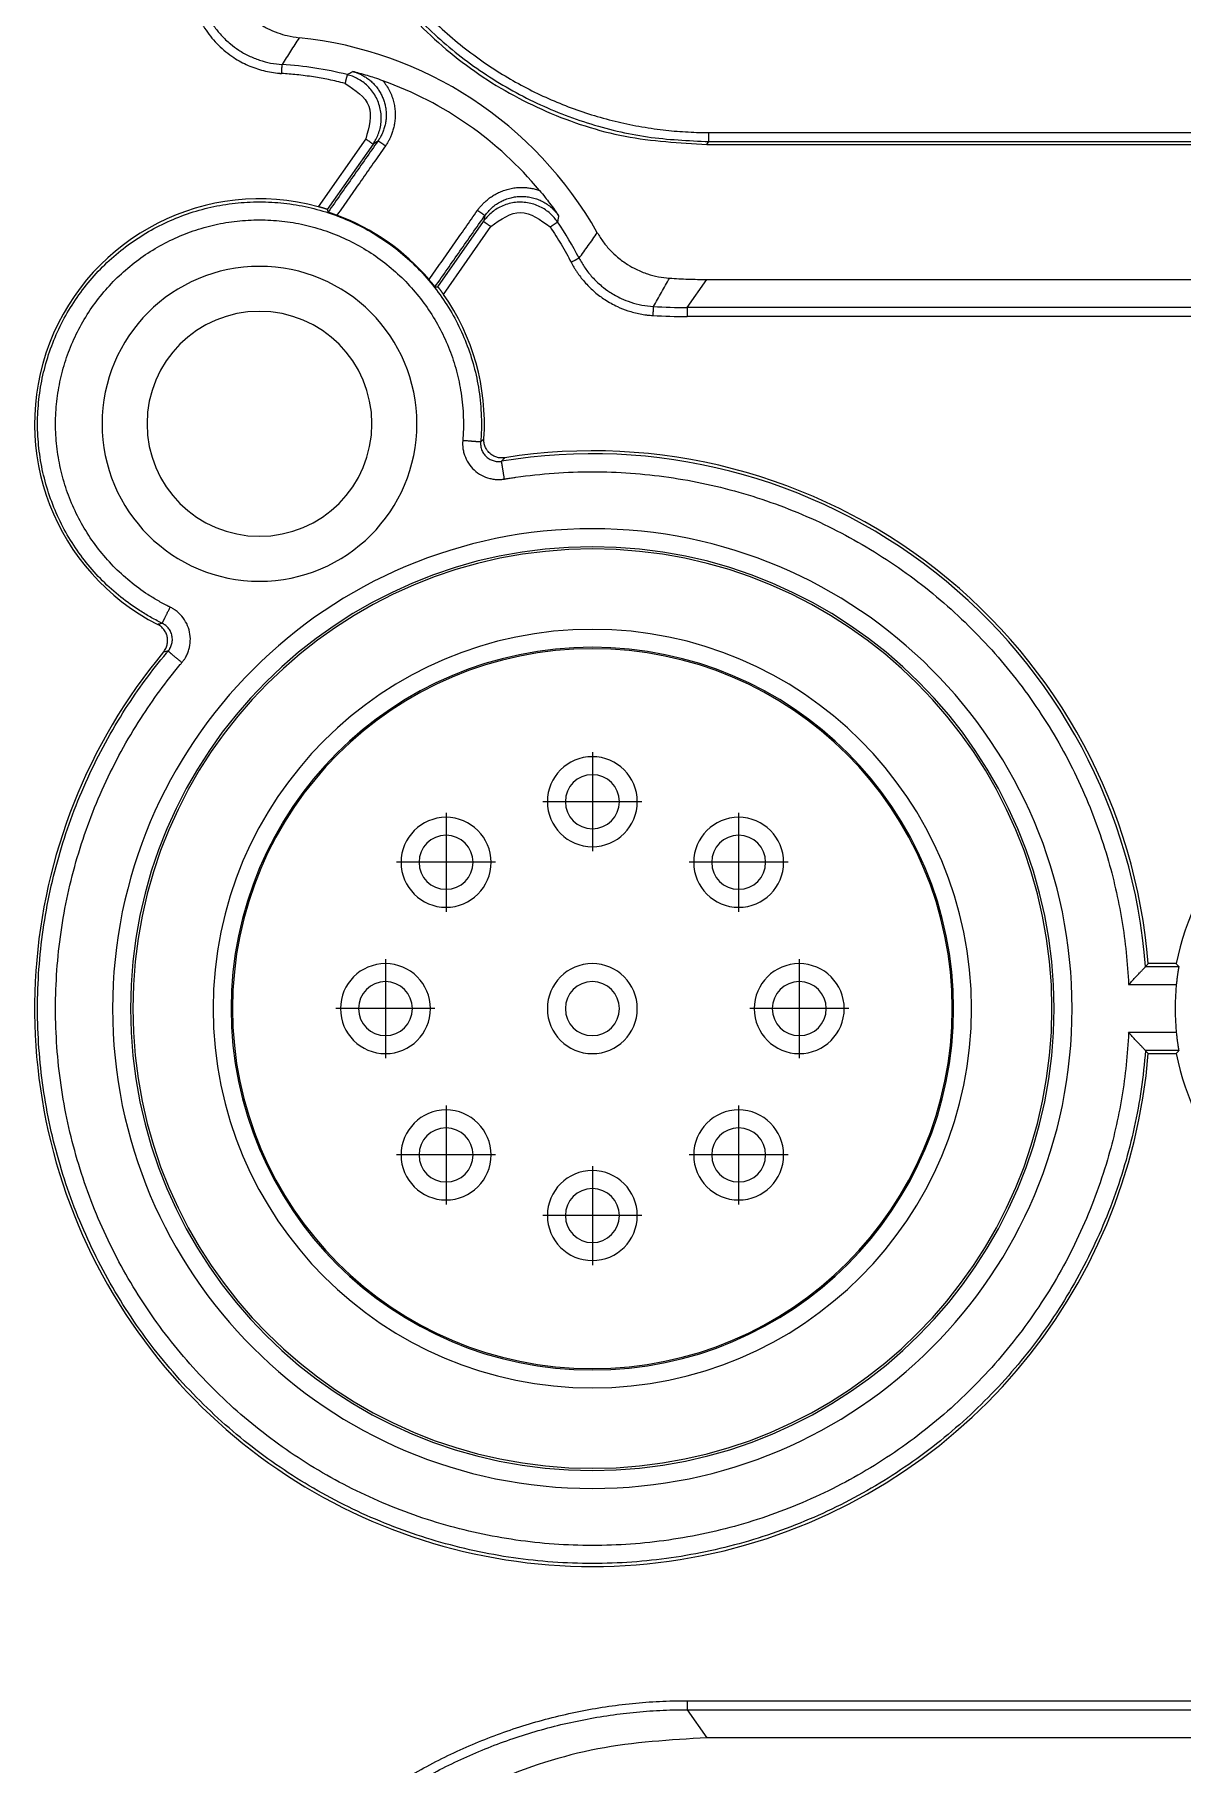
# Model space of a CAD drawing. Header units: inches. Extents: x 125 to 991, y -92 to 487.
# Drawn here: x 714.3 to 727.06, y 97.67 to 116.89 of the extents above; entities that cross this region are included whole.
import ezdxf

# ---------------------------------------------------------------- set-up
doc = ezdxf.new("R2010")
doc.units = ezdxf.units.IN
doc.linetypes.add('DOT_CENTER', pattern=[14, 12, -1, 0, -1])
doc.layers.add('1', color=7, linetype='Continuous')

msp = doc.modelspace()

# ---------------------------------------------------------------- linework, layer by layer
at = {"color": 124, "linetype": 'Continuous'}
for p, q in [((717.9812310848358, 115.7351772029324), (717.4535483257534, 114.9815681223577)), ((718.0631431701843, 115.6778217433007), (717.5542941315227, 114.9511100030029)), ((721.7735768057403, 115.6726642059645), (721.7968202556524, 115.7058592926168)), ((718.7816049481955, 114.0917377174424), (719.2904539683434, 114.8184494312991)), ((718.844683313124, 114.0074849175336), (719.3723660536918, 114.7610939716674)), ((721.554618699651, 113.8601880804586), (721.7734168382406, 114.1726642059645)), ((728.9560009388708, 113.8601880804606), (721.554618699651, 113.8601880804586)), ((728.9551434825764, 113.760203310945), (721.5546187063221, 113.7602032978363)), ((726.6495493653895, 106.5352134718578), (727.0183752096102, 106.5352134718577)), ((726.4612822275224, 106.3352210872448), (726.9918564532793, 106.3352210872448)), ((726.9918564532729, 105.8015605138755), (726.4612822275224, 105.8015605138089)), ((727.0183752096102, 105.601568129196), (726.6495493368313, 105.601568129196)), ((721.5546186962858, 98.37657829422102), (728.9551434825764, 98.3765782901088)), ((721.5546186996528, 98.27659352059311), (721.7734168382406, 97.9641173950892)), ((721.5546186996528, 98.27659352059311), (728.9560009388708, 98.27659352059311))]:
    msp.add_line(p, q, dxfattribs=at)
at = {"color": 7, "linetype": 'Continuous'}
for p, q in [((721.7735768057403, 115.6726642059645), (920.887007772006, 115.6726642059645)), ((721.7734168382406, 114.1726642059645), (920.8862870503128, 114.1726642059645)), ((726.9908055102517, 106.5683908005268), (726.6802268912791, 106.5683908005268)), ((726.6802268912791, 105.568390800527), (726.9908055102517, 105.5683908005268)), ((777.0798881675739, 97.96411739508932), (721.7734168382406, 97.9641173950892))]:
    msp.add_line(p, q, dxfattribs=at)
for centre, radius, start, end in [((716.8004210607016, 112.5683908060114), 4.314191534933081, 29.49328483910331, 84.13318708672476), ((716.8004210690872, 112.5683908005269), 4.052365194784646, 39.79611987212429, 70.20387962648613), ((716.8004210477513, 112.5683907449896), 2.50000005918253, 74.85570063178106, 243.1130423451741), ((716.8004210690872, 112.5683908005269), 2.473819396627734, 40.37333126944829, 69.62666873056281), ((716.8004210690872, 112.5683908005268), 1.75, 0, 180), ((716.8004210690872, 112.5683908005268), 1.25, 0, 180), ((716.8004211170112, 112.5683906296383), 2.500000059182533, 356.1866883654811, 35.14430306352194), ((716.8004210690872, 112.5683908005268), 1.75, 180, 0), ((716.8004210690872, 112.5683908005268), 1.25, 180, 0), ((720.5004210396185, 106.0683908236874), 6.200000027504712, 4.625650344227488, 99.04356216899697), ((720.500421069087, 106.0683908005268), 5.108726867790722, 0, 180), ((720.5004210423742, 106.0683908114199), 6.200000027504675, 140.256164530369, 355.3743493400497), ((720.500421069087, 106.0683908005268), 4, 0, 180), ((720.500421069087, 108.3683908005268), 0.5, 0, 180), ((720.500421069087, 108.3683908005268), 0.2999999999999972, 0, 180), ((729.6004210690874, 106.0683908005269), 2.657083620233661, 104.0549182853085, 169.1536293645028), ((720.500421069087, 108.3683908005268), 0.5, 180, 0), ((720.500421069087, 108.3683908005268), 0.2999999999999972, 180, 0), ((718.8740754723578, 107.694736397256), 0.5, 0, 180), ((722.1267666658161, 107.694736397256), 0.5, 0, 180), ((718.8740754723578, 107.694736397256), 0.2999999999999972, 0, 180), ((722.1267666658161, 107.694736397256), 0.2999999999999972, 0, 180), ((718.8740754723578, 107.694736397256), 0.5, 180, 0), ((718.8740754723578, 107.694736397256), 0.2999999999999972, 180, 0), ((722.1267666658161, 107.694736397256), 0.5, 180, 0), ((722.1267666658161, 107.694736397256), 0.2999999999999972, 180, 0), ((718.2004210690868, 106.0683908005268), 0.5, 0, 180), ((720.500421069087, 106.0683908005268), 0.5, 0, 180), ((722.8004210690872, 106.0683908005268), 0.5, 0, 180), ((718.2004210690868, 106.0683908005268), 0.2999999999999972, 0, 180), ((720.500421069087, 106.0683908005268), 0.2999999999999972, 0, 180), ((722.8004210690872, 106.0683908005268), 0.2999999999999972, 0, 180), ((729.6004210690874, 106.0683908005271), 2.622176149070571, 174.159523668288, 185.8404763302602), ((720.500421069087, 106.0683908005268), 5.108726867790724, 180, 0), ((720.500421069087, 106.0683908005268), 4.000000000000002, 180, 0), ((718.2004210690868, 106.0683908005268), 0.5, 180, 0), ((718.2004210690868, 106.0683908005268), 0.2999999999999972, 180, 0), ((720.500421069087, 106.0683908005268), 0.5, 180, 0), ((720.500421069087, 106.0683908005268), 0.2999999999999972, 180, 0), ((722.8004210690872, 106.0683908005268), 0.5, 180, 0), ((722.8004210690872, 106.0683908005268), 0.2999999999999972, 180, 0), ((729.6004210690874, 106.0683908005268), 2.65708362023362, 190.8463706354949, 255.9450817146915), ((718.8740754723578, 104.4420452037978), 0.5, 0, 180), ((722.1267666658161, 104.4420452037978), 0.5, 0, 180), ((718.8740754723578, 104.4420452037978), 0.2999999999999972, 0, 180), ((722.1267666658161, 104.4420452037978), 0.2999999999999972, 0, 180), ((718.8740754723578, 104.4420452037978), 0.5, 180, 0), ((718.8740754723578, 104.4420452037978), 0.2999999999999972, 180, 0), ((722.1267666658161, 104.4420452037978), 0.5, 180, 0), ((722.1267666658161, 104.4420452037978), 0.2999999999999972, 180, 0), ((720.500421069087, 103.7683908005268), 0.5, 0, 180), ((720.500421069087, 103.7683908005268), 0.3000000000000114, 0, 180), ((720.500421069087, 103.7683908005268), 0.5, 180, 0), ((720.500421069087, 103.7683908005268), 0.3000000000000114, 180, 0)]:
    msp.add_arc(centre, radius, start, end, dxfattribs=at)
at = {"color": 124, "linetype": 'Continuous'}
for centre, radius, start, end in [((716.8004203380044, 112.5683841997904), 4.001721691004335, 75.89762076601863, 86.38831246212244), ((716.8004205458158, 112.5683870684835), 4.001717597409598, 27.39707422118631, 34.10243187451845), ((721.5545926032576, 119.860047262804), 5.999859182402256, 266.404067344636, 270.0002492080542), ((721.554624856007, 119.8603365234376), 6.100133225604425, 266.4037891378001, 269.9999422388048), ((720.5004210746977, 106.0683907961247), 6.166822694546105, 4.341389631016324, 99.42126638134641), ((720.500421069087, 106.0683908005268), 5.333169713282018, 0, 180), ((720.500421069087, 106.0683908005268), 5.133177328669206, 0, 180), ((720.500421069087, 106.0683908005268), 4.215715977700491, 0, 180), ((720.500421069087, 106.0683908005268), 4.01572359308768, 0, 180), ((720.500421069087, 106.0683908005268), 5.33316971328202, 180, 0), ((720.500421069087, 106.0683908005268), 5.133177328669207, 180, 0), ((720.500421069087, 106.0683908005268), 4.215715977700492, 180, 0), ((720.500421069087, 106.0683908005268), 4.01572359308768, 180, 0)]:
    msp.add_arc(centre, radius, start, end, dxfattribs=at)
at = {"color": 7, "linetype": 'Continuous'}
for points in [[(717.5456040510228, 118.6331226001627), (717.9441418276058, 117.8099145550136), (718.5008912514825, 117.0843264625776), (719.1928569522745, 116.4863289194813), (719.9914570389312, 116.0406210620082), (720.8637063328745, 115.7656134801351), (721.7735768057403, 115.6726642059645)], [(716.4576403928652, 117.3911683468763), (716.5214792396293, 117.2855533974353), (716.5978416996925, 117.1886090051088), (716.6853565470676, 117.1019939074145), (716.7828551477571, 117.0267931563229), (716.8892430264043, 116.9639509527874), (717.0025731398957, 116.9147095184843), (717.1073656023821, 116.8830613617648), (717.2414020325652, 116.8599854260265)], [(718.1728526513155, 116.3812762202587), (718.0796648200724, 116.4133435576581), (718.0017963672474, 116.4379853119042), (717.9138638156903, 116.4635978125632), (717.8368342307506, 116.4842068072826)], [(717.5542941315227, 114.9511100030029), (717.5540155544797, 114.9512631420827), (717.5532571331498, 114.9515660513849), (717.5520599945705, 114.9520047941249), (717.5504652657803, 114.9525654335184), (717.5485140738167, 114.9532340327808), (717.54624754572, 114.9539966551274), (717.5453190363926, 114.9543060416415), (717.5438362544112, 114.9547968937436), (717.5418099827086, 114.9554622322794), (717.5392510042168, 114.9562950780945), (717.5361701018694, 114.9572884520344), (717.5325780585993, 114.9584353749449), (717.5284856573373, 114.9597288676713), (717.5239036810183, 114.9611619510595), (717.5181736265924, 114.9629333912829), (717.5127132853297, 114.9646013163327), (717.5075749339196, 114.9661538247796), (717.5028108490471, 114.9675790151941), (717.4984733074009, 114.968864986147), (717.4946145856686, 114.9699998362088), (717.4912869605362, 114.9709716639502), (717.4827856218874, 114.973426374021), (717.4747210694352, 114.97571815913), (717.46713332283, 114.9778422350443), (717.4600624017205, 114.9797938175312), (717.4535483257534, 114.9815681223577)], [(719.9139621381503, 115.1621382213756), (719.9759676902997, 115.0855379825432), (720.0257559428703, 115.0207935493988), (720.0803140444916, 114.946342549187), (720.1256102716454, 114.8815885352635)], [(717.5542941315227, 114.9511100030029), (717.5567230317349, 114.9439323920684), (717.5591518845797, 114.936733552831), (717.5616087049978, 114.9294298249298), (717.5639900449871, 114.9223291248212)], [(717.5639900449871, 114.9223291248212), (717.5642719563268, 114.9221715692519), (717.5650315799596, 114.9218616563145), (717.566215906528, 114.9214160944405), (717.5677719266771, 114.9208515920615), (717.5696466310512, 114.9201848576088), (717.5717870102937, 114.9194325995142), (717.5751740296557, 114.9182519847758), (717.5790636022332, 114.9169030126367), (717.5834282507278, 114.9153920408376), (717.5882404978404, 114.9137254271193), (717.5934728662708, 114.911909529223), (717.6005595298313, 114.9094403942523), (717.6081995391608, 114.9067628684059), (717.6163749513473, 114.9038772398833), (717.6250678234812, 114.9007837968838), (717.6367602431494, 114.8965796391377), (717.6489481145029, 114.892142379506), (717.661646027653, 114.8874582807601)], [(720.555551195059, 114.6923602676867), (720.6224275635689, 114.5894358597387), (720.701404344217, 114.4954835624826), (720.7815752118815, 114.4200011493083), (720.8921495839088, 114.3391038162732), (720.9880554734484, 114.2856930638528), (721.1145491917716, 114.2344501885372), (721.2339707298763, 114.2033408271893), (721.3563172922252, 114.1871796894174)], [(718.6850753836027, 114.1708453308987), (718.6938199384824, 114.1605152520007), (718.7021580961157, 114.1505800314116), (718.7101077554055, 114.1410306572918), (718.7159877784218, 114.1339200492109), (718.7214955379279, 114.1272246177518), (718.7266246262664, 114.1209611251687), (718.7313686357795, 114.1151463337158), (718.7348645970562, 114.1108505893432), (718.7380765871187, 114.1068985717021), (718.740989233863, 114.1033139265216), (718.7435871651871, 114.1001202995308), (718.7458550089871, 114.0973413364587), (718.74756227681, 114.0952615601096), (718.749013227037, 114.0935118627422), (718.7501493996172, 114.092168445473), (718.750912334501, 114.0913075094187), (718.7512435716355, 114.0910052556962)], [(718.7512435716355, 114.0910052556962), (718.7588340420482, 114.0911987025357), (718.7664340546592, 114.091385476595), (718.7740273712882, 114.0915652008644), (718.7816049481955, 114.0917377174424)], [(718.7816049481955, 114.0917377174424), (718.7818438485294, 114.0915286134991), (718.7823871742178, 114.090920388885), (718.7832078044851, 114.0899468730648), (718.7842786185522, 114.0886418955027), (718.7855724956428, 114.0870392856633), (718.7870623149786, 114.0851728730108), (718.7877855880354, 114.0842610190434), (718.7889767552927, 114.0827520833222), (718.7906205782476, 114.0806575665838), (718.7927018183966, 114.0779889695642), (718.7952052372368, 114.0747577929997), (718.7981155962646, 114.0709755376265), (718.801417656978, 114.0666537041807), (718.8050379507788, 114.0618807845559), (718.808468965721, 114.0573256355466), (718.8116816236372, 114.0530333181281), (718.8146468463567, 114.0490488932756), (718.817335555713, 114.0454174219645), (718.8197186735345, 114.0421839651699), (718.8217671216546, 114.0393935838671), (718.8269953916536, 114.0322259079986), (718.831919509734, 114.0254148951338), (718.8365211119619, 114.01899685357), (718.8407818344033, 114.0130080916042), (718.844683313124, 114.0074849175336)], [(721.3563172922252, 114.1871796894174), (721.5647400619212, 114.1762941747253), (721.7734168382406, 114.1726642059645)], [(719.5258717881873, 112.1913193793372), (719.481131503687, 112.1892769335307), (719.437059707376, 112.1972408584372), (719.4179672565062, 112.2040302128633), (719.3957673862162, 112.2148677270657), (719.3769383345536, 112.226988891307), (719.3595824864271, 112.2411391584723), (719.3424007331316, 112.2588952103501), (719.3300319688217, 112.2749493067892), (719.3183273416428, 112.294051729035), (719.3088324576313, 112.3143437013903), (719.2969218576648, 112.3574499924775), (719.294886285624, 112.4021263265236)], [(715.7331751416989, 110.0323997497999), (715.7452572582117, 110.0485173931683), (715.7576876158503, 110.0696580006057), (715.765934027457, 110.0881457049597), (715.7733949769056, 110.1116627988591), (715.7793472985106, 110.1560858594929), (715.7752568009794, 110.2007189192568), (715.7701796465574, 110.2202606988365), (715.7613723166535, 110.2432248776574), (715.7520435313274, 110.2612125033703), (715.7382799212457, 110.28172814823), (715.7072673635469, 110.3140383180344), (715.6698417808459, 110.3386394545634)], [(726.4612822275224, 106.3352210872448), (726.4931220417359, 106.3686069797642), (726.5249618700457, 106.4021707439597), (726.5543588736839, 106.4333173310629), (726.5836514450932, 106.4645040761775), (726.6069227898927, 106.4893875403498), (726.6299999518781, 106.5141571942906), (726.6371338593547, 106.5218332121833), (726.6442010791482, 106.5294462785366), (726.646932895894, 106.5323914391396), (726.6495493653895, 106.5352134718578)], [(726.6802268912791, 106.5683908005268), (726.6725623464083, 106.5600862344933), (726.6649071961458, 106.5518021347988), (726.6572324296169, 106.5435071237895), (726.6495493653895, 106.5352134718578)], [(727.0183752096102, 106.5352134718577), (727.0114550679903, 106.5435080354201), (727.0045537605549, 106.5518021340663), (726.9976928253184, 106.5600695992383), (726.9908055102517, 106.5683908005268)], [(727.0183752096102, 106.5352134718577), (727.0183882283839, 106.5345873193561), (727.0182278153372, 106.5330280126282), (727.0179134748016, 106.5306327814264), (727.0174647111091, 106.527498855503), (727.016901028592, 106.5237234646103), (727.0162419315814, 106.5194038385005), (727.0151831876103, 106.5125458030244), (727.0139699784652, 106.5047083714426), (727.0126199085073, 106.4959407280271), (727.011150582098, 106.4862920570503), (727.0095796035978, 106.4758115427842), (727.007447847008, 106.4612572080761), (727.0052281323372, 106.4456206124062), (727.0029445646126, 106.4289328758946), (727.0006212488618, 106.4112251186609), (726.9976047904222, 106.3869286800031), (726.9946739828904, 106.3615969135725), (726.9918564532793, 106.3352210872448)], [(726.6495493368313, 105.601568129196), (726.6469328770402, 105.6043901783954), (726.6442010791482, 105.6073353225171), (726.6371345260261, 105.6149476711216), (726.6299999518781, 105.6226244067631), (726.6069243494869, 105.6473923898849), (726.5836514450932, 105.6722775248762), (726.5542785072987, 105.7035496261133), (726.5249618700457, 105.7346108570939), (726.493122041725, 105.7681746213008), (726.4612822275224, 105.8015605138089)], [(726.9918564532729, 105.8015605138755), (726.9946757776545, 105.7751685702235), (726.9976085411201, 105.7498216742774), (727.0006270760925, 105.7255110496978), (727.0029517188034, 105.7077953915317), (727.0052364791247, 105.6911011674224), (727.0074572048054, 105.6754595695992), (727.009589743596, 105.6609017902915), (727.011160807768, 105.6504219209442), (727.0126300153663, 105.6407749360712), (727.013979728795, 105.6320101498923), (727.015192310457, 105.6241768766271), (727.0162501227562, 105.617324430495), (727.0169068435264, 105.6130196872973), (727.0174684638525, 105.6092571741078), (727.0179155471781, 105.6061338263149), (727.0182286569491, 105.6037465793064), (727.0183883566117, 105.6021923684708), (727.0183752096102, 105.601568129196)], [(726.6495493368313, 105.601568129196), (726.6572097500905, 105.5932989704802), (726.6649071961376, 105.5849794662637), (726.6725858689827, 105.5766698955213), (726.6802268912791, 105.568390800527)], [(726.9908055102517, 105.5683908005268), (726.9976730389428, 105.5766881275662), (727.0045537605549, 105.5849794669874), (727.0114691940246, 105.5932905198786), (727.0183752096102, 105.601568129196)], [(721.7734168382406, 97.9641173950892), (720.5602562077531, 97.8401850295283), (719.3972571491624, 97.47350825369762), (718.3324570336201, 96.87923111040027), (717.4098360992305, 96.08190105293852), (716.6675035340616, 95.11445026302374), (716.1361198319512, 94.01683953615827)]]:
    msp.add_spline(points, degree=3, dxfattribs=at)
at = {"color": 124, "linetype": 'Continuous'}
for points in [[(717.5688475009285, 118.666317686815), (717.8522866880278, 118.0408001802144), (718.2276341764211, 117.4656744704624), (718.6851901322955, 116.9552843440437), (719.2153775003565, 116.5200399894475), (719.8061941620801, 116.1701479999329), (720.4435397716609, 115.914185926018), (721.1121906361825, 115.7582489761352), (721.7968202556524, 115.7058592926168)], [(717.662802451033, 118.7005144920151), (717.6651779915621, 118.6940036954107), (717.667563789156, 118.6874966463439), (717.6801465364272, 118.6536904131498), (717.6930090994776, 118.6199804708036), (717.7989819550951, 118.3690342130965), (717.9201581425853, 118.1253563391153), (718.0561682163718, 117.8896366664128), (718.2066427308766, 117.662565012542), (718.389992410401, 117.4216855100256), (718.5891078567686, 117.1943756426095), (718.8032291486345, 116.9813917377073), (719.0315963646538, 116.7834901227326), (719.2734495834823, 116.6014271250986), (719.5011924671019, 116.452244750147), (719.7374979725794, 116.3175579534171), (719.9816755090899, 116.197732350904), (720.2330344858076, 116.0931335586027), (720.4903825051172, 116.0042835647321), (720.7524812981694, 115.9315840310873), (721.0185717890629, 115.875219961664), (721.2878949018998, 115.8353763604581), (721.5351283733219, 115.8136331915534), (721.7829595437126, 115.8058659226552), (721.7898898985379, 115.8058495452019), (721.7968202705254, 115.8058440621325)], [(716.2276614336135, 117.1001681267596), (716.2943263426998, 116.989580270375), (716.3740635909264, 116.8891971002265), (716.4775377796498, 116.7901255858294), (716.5692427563165, 116.7225637994521), (716.6814535579608, 116.6592834949964), (716.800408863068, 116.611110336793), (716.9244757719691, 116.5785858613781), (717.0525052012583, 116.562158068448)], [(716.138891809049, 117.0541639121852), (716.1422909214309, 117.0476554622324), (716.145734218104, 117.0411668571821), (716.1473786184308, 117.0381049608676), (716.149032691181, 117.0350482660825), (716.2057913483825, 116.9418882041779), (716.2712450237862, 116.8551149817209), (716.3448511201452, 116.7753171801707), (716.4260670402084, 116.7030833809865), (716.514350186729, 116.6390021656275), (716.5925064635824, 116.5924823268365), (716.6739571739329, 116.5527037845454), (716.7582641600804, 116.5198166407658), (716.8449892643287, 116.4939709975094), (716.9336943289766, 116.475316956788), (717.023941196325, 116.4640046206133), (717.0277292264884, 116.4636947559771), (717.0315182883862, 116.4633979820205), (717.0388431531849, 116.4628620095074), (717.0461666010763, 116.4623744908024)], [(717.2414020325652, 116.8599854260265), (717.1931038061023, 116.7857300535131), (717.145318311533, 116.711029745424), (717.0986465606977, 116.6368183498466), (717.0525052012583, 116.562158068448)], [(717.0461666010763, 116.4623744908024), (717.0469222555123, 116.4742758610822), (717.0476984211084, 116.4864985112632), (717.0484767848031, 116.4987541527813), (717.0490494035096, 116.507769255485), (717.0496018205706, 116.5164655499906), (717.0501248605935, 116.5246987116112), (717.0506093481874, 116.5323244156598), (717.0509641215533, 116.5379080584332), (717.0512853366693, 116.542963241804), (717.0515710773864, 116.5474598858413), (717.0518194275558, 116.5513679106144), (717.0520284710294, 116.5546572361924), (717.0521986798115, 116.5573353672546), (717.052329821938, 116.5593987250562), (717.0524235326968, 116.5608731005523), (717.052481447374, 116.5617842846979), (717.0525052012583, 116.562158068448)], [(717.7510991428228, 116.3525301872755), (717.5691876457588, 116.3936354844636), (717.4013430866773, 116.4235681038473), (717.2144160412092, 116.4480953616215), (717.0461666010763, 116.4623744908024)], [(717.7754609809738, 116.449501595182), (717.7754084232031, 116.4492921046636), (717.7752910310612, 116.4488237528778), (717.7751055462288, 116.4480836239064), (717.7748491261975, 116.4470604672239), (717.7745194186721, 116.4457449943431), (717.7741146315605, 116.4441301574528), (717.773633598563, 116.4422114100498), (717.7730758403316, 116.4399869494692), (717.7724416198273, 116.4374579358637), (717.7717319845772, 116.4346286587671), (717.7709487885452, 116.4315066223751), (717.7700946922389, 116.4281025440953), (717.7691731410225, 116.4244302662709), (717.7681883216449, 116.4205065810777), (717.7671450970031, 116.4163509686963), (717.7660489205857, 116.4119852545492), (717.7649057382635, 116.4074332162738), (717.7637218850753, 116.4027201711052), (717.7625039784691, 116.3978725494567), (717.7612588080158, 116.3929174548009), (717.7599932215919, 116.3878822098502), (717.758714008088, 116.3827938892074), (717.7574277790684, 116.3776788482144), (717.7561408623608, 116.3725622995305), (717.7548592205032, 116.3674679889745), (717.7535883965186, 116.3624179803579), (717.7523334870441, 116.3574325494786), (717.7510991428228, 116.3525301872755)], [(717.7510991428228, 116.3525301872755), (718.0155235365276, 116.0995444839427), (717.9812310848358, 115.7351772029324)], [(717.7754609809738, 116.449501595182), (717.7909486527835, 116.4582783255738), (717.806400370406, 116.4670219354819), (717.821634378942, 116.4756300452054), (717.8368342307506, 116.4842068072826)], [(718.0631431701843, 115.6778217433007), (718.0948267069828, 115.7294757383212), (718.1212775560664, 115.7878492449866), (718.140782336119, 115.8522779071301), (718.1517081513814, 115.921565584721), (718.1527007226534, 115.9939832854333), (718.1428917732276, 116.0673599160044), (718.1220658461909, 116.1392627346983), (718.0907374220153, 116.2072496201164), (718.0501167142068, 116.2691378743583), (718.0019595046181, 116.3232297847491), (717.9483436677822, 116.3684528027337), (717.891424927054, 116.4043867151146), (717.8332206864018, 116.4311964583019), (717.7754609809738, 116.449501595182)], [(717.8368342307506, 116.4842068072826), (717.8373420671608, 116.4840720779665), (717.8378442048609, 116.483938383475), (717.8453538119832, 116.4818721370491), (717.8527518473186, 116.4797114396764), (717.8675145087839, 116.4750269436132), (717.8821249876121, 116.4698875167112), (717.9013243645934, 116.4623443080422), (717.9201922700452, 116.454017480345), (717.9387045733695, 116.4449176466471), (717.9603589922046, 116.4330255744524), (717.9813805423357, 116.420090592405), (718.0017319296933, 116.4061382123085), (718.0213758602097, 116.3911939459664), (718.0402750398155, 116.3752833051823), (718.0584552544663, 116.3583701769792), (718.0757314800678, 116.3406199264288), (718.092078076503, 116.3220701164755), (718.1074694036554, 116.302758310064), (718.1218798214079, 116.2827220701387), (718.1352836896424, 116.2619989596443), (718.1476553682426, 116.2406265415254), (718.1589692170903, 116.2186423787264), (718.1691995960703, 116.196084034192), (718.1783208650643, 116.1729890708667), (718.1862840116694, 116.149469671662), (718.1930540382039, 116.1256430476554), (718.198626281531, 116.1015544271015), (718.2029960785151, 116.0772490382546), (718.2061587660194, 116.0527721093693), (718.2081096809081, 116.0281688686998), (718.2088441600447, 116.0034845445006), (718.2083575402924, 115.9787643650262), (718.2066451585163, 115.9540535585309), (718.2037023515788, 115.9293973532692), (718.1995621081562, 115.9050344994872), (718.1942287602772, 115.880927730817), (718.1877142987726, 115.8571206433762), (718.1800307144715, 115.8336568332821), (718.1711899982058, 115.8105798966524), (718.1629437232234, 115.7916679992377), (718.1539265727035, 115.7731160772865), (718.144150098725, 115.7549478284782), (718.1363224759564, 115.7415812344445), (718.1280847746114, 115.7284633648445), (718.126869008832, 115.7266010542432), (718.1256500877264, 115.7247516310335), (718.1220608085789, 115.7194091559633), (718.1183795305653, 115.7140793463647)], [(718.1728526513155, 116.3812762202587), (718.2123274247763, 116.3272413386865), (718.2455576506502, 116.2691072096487), (718.2721880068805, 116.2073944307942), (718.2898691984522, 116.1505805742796), (718.3018016620547, 116.0925091775773), (718.307940549874, 116.0336144856188), (718.3082410140971, 115.9743307433359), (718.302658206909, 115.9150921956602), (718.2935845668756, 115.866535893122), (718.2805608325627, 115.8189304220045), (718.2636535300619, 115.7725176897302), (718.2484653291933, 115.7386383003414), (718.2312114784929, 115.7057629511858), (718.2218198513795, 115.6897240162419), (718.2119361570005, 115.6739835752815), (718.2104681559897, 115.671735551717), (718.208984017316, 115.6694852140618), (718.2046888558164, 115.6630928712717), (718.2003409499741, 115.6567943603933)], [(721.7968202705254, 115.8058440621325), (771.5794353743588, 115.8058440621325), (821.3620504781913, 115.8058440621325), (871.1446736730979, 115.8058440844869), (920.9272968680054, 115.8058441068413)], [(721.7968202556524, 115.7058592926168), (721.7968202557433, 115.7062338306873), (721.7968202560126, 115.7071468541566), (721.7968202564518, 115.7086242058198), (721.796820257053, 115.7106917284717), (721.7968202578052, 115.7133752649072), (721.7968202586892, 115.7166712289083), (721.7968202596869, 115.7205871400226), (721.7968202607701, 115.7250928573602), (721.7968202619124, 115.7301582400311), (721.7968202630857, 115.7357531471455), (721.7968202645454, 115.7433942332299), (721.796820265947, 115.7516439998879), (721.7968202672384, 115.7603578309779), (721.7968202683662, 115.7693911103585), (721.7968202695358, 115.7816714563494), (721.7968202702689, 115.793918732371), (721.7968202705254, 115.8058440621325)], [(718.1183795305653, 115.7140793463647), (717.9797882873565, 115.516150547245), (717.8411970441468, 115.3182217481258), (717.7025935445674, 115.1202754364747), (717.5639900449871, 114.9223291248212)], [(718.2003409499741, 115.6567943603933), (718.0656610140634, 115.4644514783356), (717.9309810781526, 115.2721085962778), (717.7963135529028, 115.079783438519), (717.661646027653, 114.8874582807601)], [(717.9812310848358, 115.7351772029324), (717.9897460927416, 115.7292149302083), (717.99816885325, 115.723317249808), (718.0064081725297, 115.7175480163385), (718.0143747432169, 115.7119697634897), (718.0219821934527, 115.7066429694886), (718.029148064162, 115.7016253728), (718.0357947145806, 115.6969713380736), (718.0418501560091, 115.6927312723379), (718.0472488138223, 115.6889510914407), (718.0519322177063, 115.6856717367364), (718.0558496201431, 115.6829287420191), (718.0589585431374, 115.6807518507032), (718.0612252531721, 115.6791646832502), (718.0626251644192, 115.6781844548419), (718.0631431701843, 115.6778217433007)], [(718.0631431701843, 115.6778217433007), (718.0771099703954, 115.6870147243987), (718.0910546759535, 115.6961761357099), (718.10472746441, 115.7051425456874), (718.1183795305653, 115.7140793463647)], [(718.2003409499741, 115.6567943603933), (718.1930143852207, 115.6619234624671), (718.1855022856728, 115.6671805341591), (718.1779060780939, 115.6724946822092), (718.1703271892441, 115.6777950133571), (718.1653442220279, 115.681278961639), (718.1604613914881, 115.6846922244345), (718.1557144690198, 115.6880098649772), (718.1511392260184, 115.6912069465014), (718.1467714338817, 115.6942585322408), (718.1426468640041, 115.6971396854293), (718.1393223706202, 115.6994615827199), (718.136219317724, 115.70162851228), (718.1333467486195, 115.7036342118633), (718.130713706609, 115.7054724192241), (718.1283292349965, 115.7071368721162), (718.1262023770835, 115.7086213082935), (718.1243421761758, 115.70991946551), (718.1227385303721, 115.7110384496225), (718.121398906834, 115.7119731021282), (718.1203152600613, 115.7127290789075), (718.1194795445501, 115.7133120358407), (718.1188837147986, 115.7137276288077), (718.1185197253046, 115.713981513689), (718.1183795305653, 115.7140793463647)], [(721.7968202556533, 115.7058592926168), (771.5794353632039, 115.7058592926168), (821.3620504707544, 115.7058592926168), (871.1446575243765, 115.7058592945966), (920.9272645779986, 115.7058592965764)], [(719.2237703199028, 114.9401814322274), (719.2282112883333, 114.9464343206486), (719.2327587955017, 114.9526695435974), (719.2343564671175, 114.9548210999303), (719.235957091227, 114.9569564003083), (719.2473678445351, 114.971627582289), (719.2592273873445, 114.9859384632568), (719.2842189451205, 115.0133958099717), (719.3108604859156, 115.039255482797), (719.3486915488395, 115.0710172381332), (719.3889716781543, 115.0995375738356), (719.4314963084646, 115.1246712385885), (719.485252902927, 115.1501781371894), (719.541064163812, 115.1701720260853), (719.598506695381, 115.1845465280002), (719.6571571018924, 115.1931952656578), (719.7165919876063, 115.1960118617818), (719.7669961529639, 115.1937761156563), (719.8168643340798, 115.1873414304998), (719.8659388795952, 115.1767735508827), (719.9139621381503, 115.1621382213756)], [(715.7194846829627, 110.3510070791427), (715.7063317305312, 110.3574671869694), (715.6931776741287, 110.364025552636), (715.5703092062834, 110.430158095413), (715.4511969525886, 110.5032495522707), (715.2320975882678, 110.6642963807782), (715.0323412236796, 110.848185068624), (714.8537513696431, 111.0532369558444), (714.6988152329561, 111.2766992702658), (714.5695907785259, 111.5154851473362), (714.4672576543246, 111.7674147885238), (714.3932744797642, 112.0290769797163), (714.348585410253, 112.2968838910859), (714.3335983977561, 112.5683908005269), (714.348585410253, 112.8398977099678), (714.3932744797642, 113.1077046213375), (714.4672576543246, 113.36936681253), (714.5695907785259, 113.6212964537175), (714.6988152329561, 113.8600823307879), (714.8537513696431, 114.0835446452093), (715.0323412236796, 114.2885965324296), (715.2320975882678, 114.4724852202755), (715.4511969525886, 114.633532048783), (715.6866905546697, 114.769485628348), (715.9353321277724, 114.8785499343143), (716.1948519039254, 114.9597293541401), (716.4617298682053, 115.0118519461666), (716.7323124773068, 115.0342730603949), (717.0041296706825, 115.0267880217724), (717.2734716286925, 114.9894313346492), (717.5366734495731, 114.9227795815132), (717.7913324495914, 114.8274412045196), (718.0339510209108, 114.704653414945), (718.2612500522821, 114.5561515461058), (718.4711546048477, 114.3832912232155), (718.6607583026591, 114.1883782934389), (718.8275231675636, 113.9741187906289), (718.9699268574034, 113.7424686200314), (719.085969179044, 113.49655239038), (719.1741283167469, 113.2397535953074), (719.2335994944444, 112.9744164674098), (719.2644705889891, 112.6853267524681), (719.2611436329901, 112.3950164842539), (719.2600670460317, 112.3803574968962), (719.2589069507333, 112.3657551635441)], [(720.1139889312019, 114.812046642659), (720.0770327681532, 114.8600624101938), (720.0319328488533, 114.9055871505934), (719.9786986805686, 114.9467832548765), (719.9178652655085, 114.9816985668687), (719.8505647746736, 115.0084510858583), (719.7785157480469, 115.0254550777331), (719.7039140257514, 115.0316412965977), (719.6292245899042, 115.0266190396076), (719.5569182466363, 115.0107401090984), (719.4892073351377, 114.9850390178923), (719.4278350482093, 114.9510742410232), (719.3739629172126, 114.9107097397829), (719.3281564637521, 114.8658890433092), (719.2904539683434, 114.8184494312991)], [(719.3056330412621, 114.8827554889386), (719.385969067723, 114.9722826272096), (719.4851554533473, 115.0399375758079), (719.5339454580592, 115.0620020863349), (719.5971456358996, 115.0818869411751), (719.6499271080122, 115.0917530542334), (719.715941643117, 115.0960390440815), (719.7758713509531, 115.0923494899739), (719.8347033013463, 115.0815548653392), (719.8918108874534, 115.0638151497952), (719.9465668628584, 115.0392904038703), (719.9981562202004, 115.0082677436406), (720.0455712071255, 114.9713316616477), (720.0664415154326, 114.951869763306), (720.0882814425443, 114.9288939125792), (720.1100053789944, 114.9028072492949), (720.1256102716454, 114.8815885352635)], [(715.8074172462705, 110.5306309366843), (715.7951443935146, 110.536658370901), (715.7829450698466, 110.5427397616494), (715.6700379008673, 110.6035107496281), (715.5605824189909, 110.6706764725764), (715.3592460681405, 110.8186667730886), (715.1756845245902, 110.9876470779311), (715.0115734619114, 111.1760748209147), (714.8691984419195, 111.3814204049964), (714.7504505844056, 111.6008472265813), (714.6564138999004, 111.8323522096524), (714.5884287533593, 112.0728006970033), (714.5473627548056, 112.318895734454), (714.5335907823694, 112.5683908005269), (714.5473627548056, 112.8178858665998), (714.5884287533593, 113.0639809040504), (714.6564138999004, 113.3044293914013), (714.7504505844056, 113.5359343744724), (714.8691984419195, 113.7553611960573), (715.0115734619114, 113.960706780139), (715.1756845245902, 114.1491345231227), (715.3592460681405, 114.3181148279651), (715.5605824189909, 114.4661051284774), (715.776983879756, 114.5910365616635), (716.0054673678471, 114.6912587117344), (716.2439471318869, 114.7658566833106), (716.4891885346508, 114.8137535474027), (716.7378342360619, 114.8343569176349), (716.987614430461, 114.8274787125479), (717.2351200639216, 114.7931506391251), (717.4769833587691, 114.7319025346596), (717.7109964237263, 114.644293513157), (717.9339452120523, 114.5314604816297), (718.1428164594438, 114.3949980849477), (718.3357034482844, 114.2361520439033), (718.5099354308534, 114.0570412640222), (718.6631801901624, 113.8601523932365), (718.7940388046957, 113.6472827659478), (718.900673242709, 113.4213036699032), (718.9816850664267, 113.1853242892089), (719.0363347452869, 112.9414988028052), (719.0647030317116, 112.675846419671), (719.0616458015713, 112.4090724370166), (719.060645238171, 112.3954622354458), (719.0595602660399, 112.3818110015847)], [(718.6850753836027, 114.1708453308987), (718.8197429107106, 114.3631704913111), (718.9544104378194, 114.5554956517235), (719.0890903788606, 114.7478385419756), (719.2237703199028, 114.9401814322274)], [(718.7512435716355, 114.0910052556962), (718.889847073074, 114.2889515700032), (719.0284505745105, 114.486897884308), (719.1670418078859, 114.6848266866234), (719.3056330412621, 114.8827554889386)], [(719.3056330412621, 114.8827554889386), (719.305493159238, 114.8828537682217), (719.3051300938807, 114.883108972918), (719.3045357786743, 114.883526728897), (719.3037021471021, 114.8841126620288), (719.3026211326498, 114.8848723981829), (719.3012846688, 114.8858115632292), (719.2996846890385, 114.8869357830374), (719.2978285946831, 114.8882398050667), (719.2957062533508, 114.8897306916481), (719.2933266426119, 114.8914020866559), (719.2906987400359, 114.8932476339645), (719.2878315231922, 114.8952609774483), (719.2847339696511, 114.8974357609816), (719.2814150569823, 114.8997656284387), (719.2772969735181, 114.9026560452893), (719.2729355489121, 114.9057167249128), (719.2683664505842, 114.9089225820465), (719.2636253459507, 114.9122485314281), (719.2587479024289, 114.9156694877948), (719.2537697874388, 114.9191603658843), (719.2461969735407, 114.9244693731224), (719.2386052524173, 114.9297899286471), (719.2310959319204, 114.9350509693761), (719.2237703199028, 114.9401814322274)], [(719.3056330412621, 114.8827554889386), (719.3022679985563, 114.8684163703174), (719.2980863425266, 114.8506636067568), (719.2943371446511, 114.8348089583965), (719.2904539683434, 114.8184494312991)], [(719.2904539683434, 114.8184494312991), (719.2909719741076, 114.8180867197581), (719.2923718853547, 114.81710649135), (719.2946385953885, 114.815519323897), (719.2977475183827, 114.813342432581), (719.3016649208214, 114.8105994378635), (719.3063483247063, 114.807320083159), (719.3117469825195, 114.8035399022617), (719.317802423948, 114.799299836526), (719.3244490743657, 114.7946458017996), (719.331614945075, 114.7896282051112), (719.3392223953099, 114.7843014111104), (719.3471889659961, 114.7787231582617), (719.3554282852767, 114.7729539247921), (719.3638510457852, 114.7670562443916), (719.3723660536918, 114.7610939716674)], [(719.3723660536918, 114.7610939716674), (719.7030305595574, 114.9179392483656), (720.0311978339926, 114.7559878152376)], [(720.0311978339926, 114.7559878152376), (720.0360881012277, 114.7593008804708), (720.0410714118573, 114.7626767085073), (720.046122095315, 114.7660979133169), (720.0512116472976, 114.7695451928979), (720.0563088078645, 114.772997382498), (720.0613798745483, 114.776431666873), (720.0663892501163, 114.7798239513329), (720.0713002040313, 114.7831493773944), (720.0760757366809, 114.7863829079083), (720.0806794354205, 114.7894999065285), (720.0850763014989, 114.7924766973402), (720.0892335474985, 114.7952911044019), (720.0931213650658, 114.7979229710495), (720.0967136504689, 114.8003546505389), (720.0999886219581, 114.8025714233749), (720.1029292628639, 114.8045617966801), (720.1055235779988, 114.806317677174), (720.1077646631204, 114.807834417617), (720.1096505876751, 114.8091107368566), (720.1111841025743, 114.8101485214489), (720.1123722352825, 114.8109525510799), (720.113225834499, 114.8115301900185), (720.1137590761966, 114.8118910525682), (720.1139889312019, 114.812046642659)], [(720.1256102716454, 114.8815885352635), (720.1230942395407, 114.8664436248956), (720.1198362122507, 114.8469055217665), (720.1169556105854, 114.8296995300656), (720.1139889312019, 114.812046642659)], [(720.0311978339926, 114.7559878152376), (720.0958508935457, 114.657323872383), (720.1536334299255, 114.5632506765694), (720.2130097534184, 114.459881617839), (720.2645463176843, 114.3637562412167)], [(720.3533010309377, 114.4097952220066), (720.40437261381, 114.479569439411), (720.4548912540151, 114.5496320367238), (720.505493238503, 114.6208575266442), (720.555551195059, 114.6923602676867)], [(720.3533010309377, 114.4097952220066), (720.3529685627675, 114.4096227504214), (720.352158102118, 114.4092023041528), (720.35084670738, 114.4085219868017), (720.3490114369436, 114.4075699019688), (720.3466293491986, 114.406334153255), (720.3437036253692, 114.4048163967575), (720.3402275882438, 114.4030131748856), (720.3362279907572, 114.4009383718236), (720.3317315858415, 114.3986058717558), (720.3267651264307, 114.3960295588663), (720.3199823088355, 114.3925110678875), (720.3126591597222, 114.3887123406693), (720.3049240485827, 114.3846999746578), (720.2969053449071, 114.3805405672989), (720.2860042271752, 114.3748861245832), (720.2751324099347, 114.3692470116123), (720.2645463176843, 114.3637562412167)], [(720.3533010309377, 114.4097952220066), (720.4199217545995, 114.2993403847655), (720.4998115608043, 114.1988140562609), (720.6033476376599, 114.0997518874092), (720.6951990514629, 114.0321423723605), (720.8204200160637, 113.9627867359247), (720.9263751873525, 113.9208195926332), (721.0504068355597, 113.8883634635849), (721.1782834099206, 113.8720007032266)], [(720.2645463176843, 114.3637562412167), (720.2789954084994, 114.3368067287644), (720.2991590339518, 114.3019425209718), (720.3179259828723, 114.2719249467794), (720.3376429147268, 114.2425355802681), (720.3774339154645, 114.1888010296557), (720.4256944936108, 114.1317110374563), (720.5272334107151, 114.0331249764641), (720.64062093097, 113.9483746125928), (720.7783712866215, 113.8720797799684), (720.8949145315967, 113.8259184196716), (720.9627590950333, 113.8058252975462), (721.0317000781527, 113.7901470230515), (721.0665145357891, 113.7839774497998), (721.1015224736286, 113.7789283830537), (721.1413906612318, 113.774568438753), (721.1719969460403, 113.7722151996926)], [(721.1782834099206, 113.8720007032266), (721.2234510046467, 113.9502248204997), (721.2679915084457, 114.0285045266418), (721.3124609188046, 114.1078113182554), (721.3563172922252, 114.1871796894174)], [(721.1782834099206, 113.8720007032266), (721.1782595473717, 113.87162196438), (721.1782018108199, 113.8707061442639), (721.1781085858704, 113.869227545602), (721.1779782581273, 113.8671604711179), (721.1778092131947, 113.8644792235355), (721.1776016872611, 113.8611874368813), (721.1773552199068, 113.8572776799535), (721.1770717145557, 113.8527800293783), (721.1767530746258, 113.8477245617818), (721.1764012035412, 113.8421413537903), (721.1759207507905, 113.834517082953), (721.1754021363724, 113.8262862071103), (721.1748544517834, 113.8175928431768), (721.1742867885189, 113.8085811080665), (721.1735152250287, 113.7963302528025), (721.1727458974813, 113.7841123078457), (721.1719969460403, 113.7722151996926)], [(721.554618699651, 113.8601880804586), (721.5546186996928, 113.8598135424662), (721.5546186998138, 113.8589005192102), (721.5546187000111, 113.8574231678929), (721.5546187002803, 113.8553556457168), (721.5546187006178, 113.8526721098841), (721.5546187010143, 113.8493761466019), (721.5546187014618, 113.8454602363137), (721.5546187019474, 113.840954519893), (721.5546187024595, 113.8358891382132), (721.5546187029861, 113.830294232148), (721.5546187036409, 113.8226531474239), (721.5546187042694, 113.8144033821428), (721.5546187048487, 113.8056895524076), (721.5546187053553, 113.7966562743209), (721.5546187058792, 113.7843759288411), (721.5546187062084, 113.7721286467231), (721.5546187063221, 113.7602032978363)], [(719.0595602660399, 112.3818110015847), (719.0584627309847, 112.3626987126329), (719.0582818334126, 112.3435110500815), (719.0587368352801, 112.3293905606563), (719.0596904465931, 112.3152914944762), (719.0668707451061, 112.2666815470174), (719.0799571107202, 112.219317664197), (719.1233239573442, 112.1306225017222), (719.1870964085958, 112.055251008891), (719.267389262069, 111.9977983823636), (719.3593084916395, 111.9617643568533), (719.407581578573, 111.9525604709889), (719.4566180649401, 111.9493454792955), (719.4707594824133, 111.949538834816), (719.4848817885988, 111.9502317268295), (719.5042233050528, 111.9519975226107), (719.5234233034837, 111.9546922432123)], [(719.2589069507333, 112.3657551635441), (719.2585661485266, 112.3657824587717), (719.257681415994, 112.3658532160515), (719.25623315099, 112.3659690455538), (719.2542017513699, 112.3661315574488), (719.2515676149862, 112.3663423619068), (719.2483111396962, 112.3666030690981), (719.2444127233523, 112.3669152891929), (719.2398904633903, 112.3672776223557), (719.2347197416932, 112.3676920945314), (719.228922490883, 112.3681569949275), (719.2225206435844, 112.3686706127513), (719.2155361324214, 112.3692312372104), (719.2079908900171, 112.3698371575123), (719.1999068489952, 112.3704866628643), (719.1898767953528, 112.3712929641839), (719.1792547072166, 112.3721473685064), (719.168127518333, 112.3730429357736), (719.1565821624501, 112.3739727259272), (719.1447055733145, 112.374929798909), (719.1325846846732, 112.3759072146607), (719.1141478225538, 112.3773952702513), (719.0956670027956, 112.3788885018544), (719.0773889193181, 112.3803670365916), (719.0595602660399, 112.3818110015847)], [(719.2589069507333, 112.3657551635441), (719.2583455167471, 112.3560846841868), (719.2582511209405, 112.346421408532), (719.2584779486144, 112.3393599414476), (719.2589541148857, 112.3323092957097), (719.2625423475095, 112.3080008033468), (719.2690840038852, 112.2843159755696), (719.2907651146236, 112.2399650811192), (719.322651019492, 112.2022778365347), (719.3627984987281, 112.1735521986664), (719.408760167353, 112.1555381605114), (719.4328986441635, 112.1509381217818), (719.4574192288667, 112.1493328916335), (719.4644906896503, 112.1494302929997), (719.4715526841912, 112.1497774939702), (719.4812755266387, 112.1506672452256), (719.490960699389, 112.1520321314312)], [(719.2589069507333, 112.3657551635441), (719.2675890434577, 112.3744993799192), (719.2769757962808, 112.3839765389997), (719.2871727471595, 112.3942990195242), (719.294886285624, 112.4021263265236)], [(719.490960699389, 112.1520321314312), (719.4993538820966, 112.1614446172125), (719.5084981480616, 112.1717230626808), (719.5185077450753, 112.1830024325267), (719.5258717881873, 112.1913193793372)], [(719.5234233034837, 111.9546922432123), (719.5205141512881, 111.9723411248812), (719.517532999964, 111.9904349720657), (719.5145200251657, 112.0087295742436), (719.5115154025445, 112.0269807208927), (719.5095407194469, 112.0389795469869), (719.507606305838, 112.0507365570718), (719.5057262734038, 112.0621656902363), (719.5039147338277, 112.0731808855689), (719.5021857987961, 112.0836960821587), (719.500553579994, 112.0936252190941), (719.4992383035571, 112.1016279358341), (719.4980109060728, 112.1090972845496), (719.496874918502, 112.1160115513804), (719.4958338718081, 112.1223490224667), (719.4948912969551, 112.1280879839484), (719.494050724905, 112.1332067219655), (719.4933156866202, 112.1376835226579), (719.4926821417268, 112.1415427549535), (719.4921529949809, 112.1447665024088), (719.4917250311221, 112.1473741697195), (719.491395034893, 112.1493851615813), (719.4911597910334, 112.1508188826901), (719.4910160842849, 112.1516947377414), (719.490960699389, 112.1520321314312)], [(719.5234233034837, 111.9546922432123), (719.5372428861031, 111.9569688902358), (719.5510330267255, 111.9592079062927), (719.6011031735272, 111.9670593826783), (719.6512525818291, 111.9744873583849), (720.0750222608806, 112.020037623629), (720.500421069087, 112.035221045377), (720.9258198772934, 112.0200376236289), (721.3495895563458, 111.9744873583849), (721.7690265785188, 111.8988028026417), (722.1814714102077, 111.7935224952111), (722.5853609134349, 111.6591054148151), (722.979131950224, 111.4960105401759), (723.3602560224701, 111.3052226760383), (723.7263330502822, 111.088007823811), (724.0759925230016, 110.8452467572117), (724.4078639299744, 110.5778202499581), (724.7197986465919, 110.2873855755194), (725.0098504868768, 109.9758336339964), (725.276952598115, 109.644395639054), (725.5200381275929, 109.2943028043569), (725.737512392989, 108.9277506096587), (725.9280407706522, 108.5471016642714), (726.0909464958734, 108.1538378761984), (726.2255528039434, 107.7494411534428), (726.3164186294509, 107.4015211489826), (726.3860882445063, 107.0491992452089), (726.4344224951758, 106.6934432790027), (726.4612822275224, 106.3352210872448)], [(715.7194846829627, 110.3510070791427), (715.7196351363484, 110.3513140992998), (715.7200257832831, 110.3521110696637), (715.7206652466223, 110.3534156682729), (715.7215621492198, 110.3552455731655), (715.7227251139323, 110.3576184623796), (715.7241627636142, 110.3605520139536), (715.7258837211195, 110.3640639059256), (715.7278799596854, 110.3681378587913), (715.7301623055866, 110.3727960751918), (715.7327210416527, 110.3780188183509), (715.7355464507157, 110.3837863514924), (715.7386288156042, 110.39007893784), (715.7419584191496, 110.3968768406174), (715.7455255441812, 110.4041603230484), (715.7499510167875, 110.4131973129632), (715.7546373173311, 110.4227679584731), (715.7595460517534, 110.4327939554553), (715.764638825993, 110.4431969997877), (715.769877245991, 110.4538987873477), (715.775222917686, 110.464821014013), (715.7833531065564, 110.4814352299617), (715.7915014341745, 110.4980898147676), (715.7995590856938, 110.514562479864), (715.8074172462705, 110.5306309366843)], [(715.9379346418157, 109.913749977577), (715.9499064546192, 109.9286931284794), (715.9611738547276, 109.944227239088), (715.9690423668474, 109.9560881565279), (715.9764856818649, 109.9682244732253), (715.9987792601444, 110.0120157094269), (716.0155353533648, 110.0582108792225), (716.0315340705222, 110.1556358771728), (716.0231807106522, 110.2540125422669), (715.9909826616461, 110.3473455820962), (715.9369040917229, 110.4299473412094), (715.9028770427715, 110.4654012964399), (715.8647602822905, 110.4964148572665), (715.8532416295568, 110.5043639228152), (715.8414548821913, 110.5119034089561), (715.8246457618573, 110.5216899669253), (715.8074172462705, 110.5306309366843)], [(715.7194846829627, 110.3510070791427), (715.7079263197049, 110.3481045646487), (715.6945920059682, 110.3447734569095), (715.6802018208457, 110.341199359078), (715.6698417808459, 110.3386394545634)], [(715.7847800776801, 110.042360083945), (715.7908391026806, 110.0499133174443), (715.796514048425, 110.0577320156689), (715.8004493614037, 110.063662769653), (715.8041720088943, 110.069731168871), (715.8153218933624, 110.0916275471409), (715.8237025459987, 110.114725768343), (715.8317055036462, 110.163438567139), (715.8275299584113, 110.2126274810331), (715.8114295497382, 110.2592943257142), (715.7843864878807, 110.3005945731744), (715.7673699837817, 110.3183214262731), (715.7483080078903, 110.3338280240179), (715.7425475506454, 110.3378024794853), (715.7366529527274, 110.341572168147), (715.7281931345062, 110.3464943799408), (715.7194846829627, 110.3510070791427)], [(726.6495493368313, 105.601568129196), (726.6019191872804, 105.1731690747386), (726.524475640603, 104.7491225215907), (726.4174440917561, 104.3309960817451), (726.2783261359193, 103.9130450494102), (726.1099602412462, 103.5066000983111), (725.9130458558113, 103.1131928060914), (725.6882824276875, 102.7343547503949), (725.437049313585, 102.372527728955), (725.1609946453611, 102.0299808082053), (724.8612210338163, 101.7079864688392), (724.5388310897454, 101.4078171915504), (724.1958362301395, 101.1314272544145), (723.8344570958254, 100.8805294783284), (723.4561101333541, 100.6560341582173), (723.0622117892783, 100.4588515890067), (722.6552425878265, 100.2902902051272), (722.2378157756777, 100.1513678193767), (721.8115468830649, 100.042558794231), (721.3780514402172, 99.96433749216612), (720.9400781212819, 99.91726050239191), (720.500421069087, 99.90156817246714), (720.060764016893, 99.91726050239191), (719.6227906979568, 99.96433749216612), (719.18929525511, 100.042558794231), (718.7630263624962, 100.1513678193767), (718.3455995503484, 100.2902902051272), (717.9386303488957, 100.4588515890067), (717.5447320048208, 100.6560341582173), (717.1663850423495, 100.8805294783284), (716.8050059080344, 101.1314272544145), (716.4620110484286, 101.4078171915504), (716.1396211043586, 101.7079864688392), (715.8398474928129, 102.0299808082053), (715.5637928245899, 102.372527728955), (715.3125597104865, 102.7343547503949), (715.0877962823627, 103.1131928060914), (714.8908818969278, 103.5066000983111), (714.7225160022556, 103.9130450494102), (714.5833980464188, 104.3309960817451), (714.4744701304683, 104.7578117096135), (714.3963678035573, 105.1907604355545), (714.3493306859111, 105.6281756642862), (714.3335983977561, 106.0683908005269), (714.3493306859111, 106.5086059367675), (714.3963678035573, 106.9460211654992), (714.4744701304683, 107.3789698914402), (714.5833980464188, 107.8057855193086), (714.7225160022556, 108.2237365516435), (714.8908818969278, 108.6301815027426), (715.0877962823627, 109.0235887949623), (715.3125597104865, 109.4024268506589), (715.530000161448, 109.7186809750583), (715.7663847621454, 110.020428460903), (715.7755839652939, 110.0314220343819), (715.7847800776801, 110.042360083945)], [(715.7847800776801, 110.042360083945), (715.7728427469267, 110.0400343938684), (715.7588950801094, 110.0373336213044), (715.743727044229, 110.0344167081317), (715.7331751416989, 110.0323997497999)], [(715.9379346418157, 109.913749977577), (715.9242417769494, 109.9252587308293), (715.9102026915136, 109.9370561239874), (715.896006914186, 109.9489829975843), (715.8818439736426, 109.9608801921528), (715.8725323774172, 109.9687010241501), (715.8634080913691, 109.9763637068195), (715.8545379405425, 109.9838122039884), (715.8459887499814, 109.9909904794843), (715.8378273447327, 109.9978424971344), (715.8301205498394, 110.0043122207663), (715.8229132967156, 110.0103620132077), (715.8162731579753, 110.0159352621646), (715.8102269420872, 110.0210095693263), (715.8048014575236, 110.0255625363823), (715.8000235127522, 110.0295717650217), (715.7959199162435, 110.0330148569342), (715.7924728411037, 110.035906876656), (715.7896937901544, 110.0382382724682), (715.7875588758673, 110.040029167737), (715.7860442107115, 110.0412996858287), (715.7851259071588, 110.0420699501093), (715.7847800776801, 110.042360083945)], [(726.4612822275224, 105.8015605138089), (726.4344224951758, 105.443338322051), (726.3860882445063, 105.0875823558448), (726.3164186294509, 104.7352604520712), (726.2255528039434, 104.3873404476109), (726.0909464958734, 103.9829437248554), (725.9280407706522, 103.5896799367823), (725.737512392989, 103.2090309913951), (725.5200381275929, 102.8424787966968), (725.276952598115, 102.4923859619998), (725.0098504868768, 102.1609479670573), (724.7197986465919, 101.8493960255342), (724.4078639299744, 101.5589613510956), (724.0759925230016, 101.291534843842), (723.7263330502822, 101.0487737772427), (723.3602560224701, 100.8315589250154), (722.979131950224, 100.6407710608778), (722.5853609134349, 100.4776761862386), (722.1814714102077, 100.3432591058427), (721.7690265785188, 100.237978798412), (721.3495895563458, 100.1622942426688), (720.9258198772934, 100.1167439774247), (720.500421069087, 100.1015605556767), (720.0750222608806, 100.1167439774247), (719.6512525818291, 100.1622942426688), (719.2318155596552, 100.237978798412), (718.8193707279663, 100.3432591058427), (718.4154812247391, 100.4776761862386), (718.02171018795, 100.6407710608778), (717.6405861157039, 100.8315589250154), (717.2745090878927, 101.0487737772427), (716.9248496151724, 101.291534843842), (716.5929782081996, 101.5589613510956), (716.2810434915821, 101.8493960255342), (715.9909916512972, 102.1609479670573), (715.723889540059, 102.4923859619998), (715.480804010582, 102.8424787966968), (715.263329745185, 103.2090309913951), (715.0728013675227, 103.5896799367823), (714.9098956423015, 103.9829437248554), (714.7752893342315, 104.3873404476109), (714.6698939916698, 104.8003142837242), (714.5943245526707, 105.2192223192269), (714.5488128664867, 105.6424520071506), (714.5335907823694, 106.0683908005269), (714.5488128664867, 106.4943295939032), (714.5943245526707, 106.9175592818269), (714.6698939916698, 107.3364673173296), (714.7752893342315, 107.7494411534428), (714.9098956423015, 108.1538378761984), (715.0728013675227, 108.5471016642714), (715.263329745185, 108.9277506096587), (715.480804010582, 109.2943028043569), (715.6911927857257, 109.6003006882491), (715.9199113446869, 109.8922623893451), (715.9288963705142, 109.9029996846321), (715.9379346418157, 109.913749977577)], [(715.8233667762045, 94.36351246679902), (715.8257876950167, 94.3701518983678), (715.8282163039569, 94.37678852022088), (715.9565893914535, 94.69840636149308), (716.1031543419642, 95.01251470134986), (716.2452237758982, 95.27902511205139), (716.4001633592973, 95.53794235915171), (716.5676654050615, 95.78880501470763), (716.7474222260937, 96.03115165077588), (716.9391261352941, 96.26452083941331), (717.194578191665, 96.54238308412579), (717.4664619602856, 96.80366974970764), (717.7539736222609, 97.04765446576533), (718.0563093586982, 97.27361086190547), (718.3061273983369, 97.43953370313216), (718.5634065519528, 97.59275313736265), (718.8276564038999, 97.7330390689255), (719.0983865385354, 97.86016140214934), (719.3751065402159, 97.97389004136267), (719.6573259932959, 98.07399489089403), (719.9445544821322, 98.16024585507205), (720.2379025055909, 98.2327663024281), (720.5342088599466, 98.29062216030007), (720.8329237176943, 98.33373448541579), (721.1334972513343, 98.36202433450313), (721.4353796333637, 98.37541276428993), (721.487936010378, 98.37621380567975), (721.5404842544006, 98.37656192132943), (721.5475514703942, 98.37657420169847), (721.5546186962858, 98.37657829422102)], [(715.9173216933671, 94.3293156616557), (715.9197029198151, 94.33584626691004), (715.9220917106106, 94.34237410970309), (716.04835951072, 94.65872068243709), (716.1925210262227, 94.9676807773078), (716.332260872485, 95.22982300940339), (716.4846599284331, 95.48449645357096), (716.6494155619732, 95.73124725924322), (716.8262251410108, 95.96962157585295), (717.0147860334539, 96.19916555283282), (717.2660500115965, 96.47247318699505), (717.5334763953017, 96.72947679933856), (717.8162745859302, 96.96946196231659), (718.1136539848405, 97.19171424838271), (718.3593767195291, 97.35491702832297), (718.6124382862456, 97.505624544206), (718.8723563190608, 97.64361047901821), (719.1386484520428, 97.76864851574612), (719.4108323192625, 97.88051233737622), (719.6884255547895, 97.97897562689491), (719.970945792694, 98.06381206728867), (720.2594853099683, 98.1351429958537), (720.5509347019818, 98.19204965050534), (720.8447531645254, 98.23445438542245), (721.1403998933886, 98.26227955478385), (721.4373340843606, 98.27544751276832), (721.4890290104415, 98.27623524266039), (721.540715938034, 98.27657746956965), (721.5476673143942, 98.27658952207713), (721.5546186996528, 98.27659352059311)], [(721.5546186962858, 98.37657829422102), (721.554618696344, 98.36465294595178), (721.5546186965096, 98.35240566461061), (721.5546186967742, 98.3401253200405), (721.5546186970289, 98.33109204270119), (721.5546186973218, 98.32237821374815), (721.5546186976383, 98.31412844926183), (721.5546186979684, 98.30648736532248), (721.554618698234, 98.30089245986244), (721.5546186984932, 98.29582707875437), (721.5546186987378, 98.29132136286233), (721.5546186989634, 98.28740545305038), (721.5546186991635, 98.28410949018269), (721.5546186993345, 98.28142595469751), (721.55461869947, 98.27935843279528), (721.5546186995691, 98.2778810816767), (721.554618699631, 98.27696805854242), (721.5546186996528, 98.27659352059311)]]:
    msp.add_spline(points, degree=3, dxfattribs=at)
at = {"layer": '1', "color": 30, "linetype": 'DOT_CENTER'}
for p, q in [((720.500421069087, 108.9183908005268), (720.500421069087, 107.8183908005268)), ((718.8740754723578, 108.2447363972559), (718.8740754723578, 107.1447363972559)), ((721.0504210690872, 108.3683908005268), (719.9504210690868, 108.3683908005268)), ((722.1267666658161, 108.2447363972559), (722.1267666658161, 107.1447363972559)), ((719.424075472358, 107.694736397256), (718.3240754723577, 107.694736397256)), ((722.6767666658163, 107.694736397256), (721.576766665816, 107.694736397256)), ((718.2004210690868, 106.6183908005268), (718.2004210690868, 105.5183908005268)), ((722.8004210690872, 106.6183908005268), (722.8004210690872, 105.5183908005268)), ((718.750421069087, 106.0683908005268), (717.6504210690875, 106.0683908005268)), ((723.3504210690874, 106.0683908005268), (722.250421069087, 106.0683908005268)), ((718.8740754723578, 104.9920452037978), (718.8740754723578, 103.8920452037978)), ((722.1267666658161, 104.9920452037978), (722.1267666658161, 103.8920452037978)), ((719.424075472358, 104.4420452037978), (718.3240754723577, 104.4420452037978)), ((722.6767666658163, 104.4420452037978), (721.576766665816, 104.4420452037978)), ((720.500421069087, 104.3183908005268), (720.500421069087, 103.2183908005268)), ((721.0504210690872, 103.7683908005268), (719.9504210690868, 103.7683908005268))]:
    msp.add_line(p, q, dxfattribs=at)

doc.saveas('drawing.dxf')
